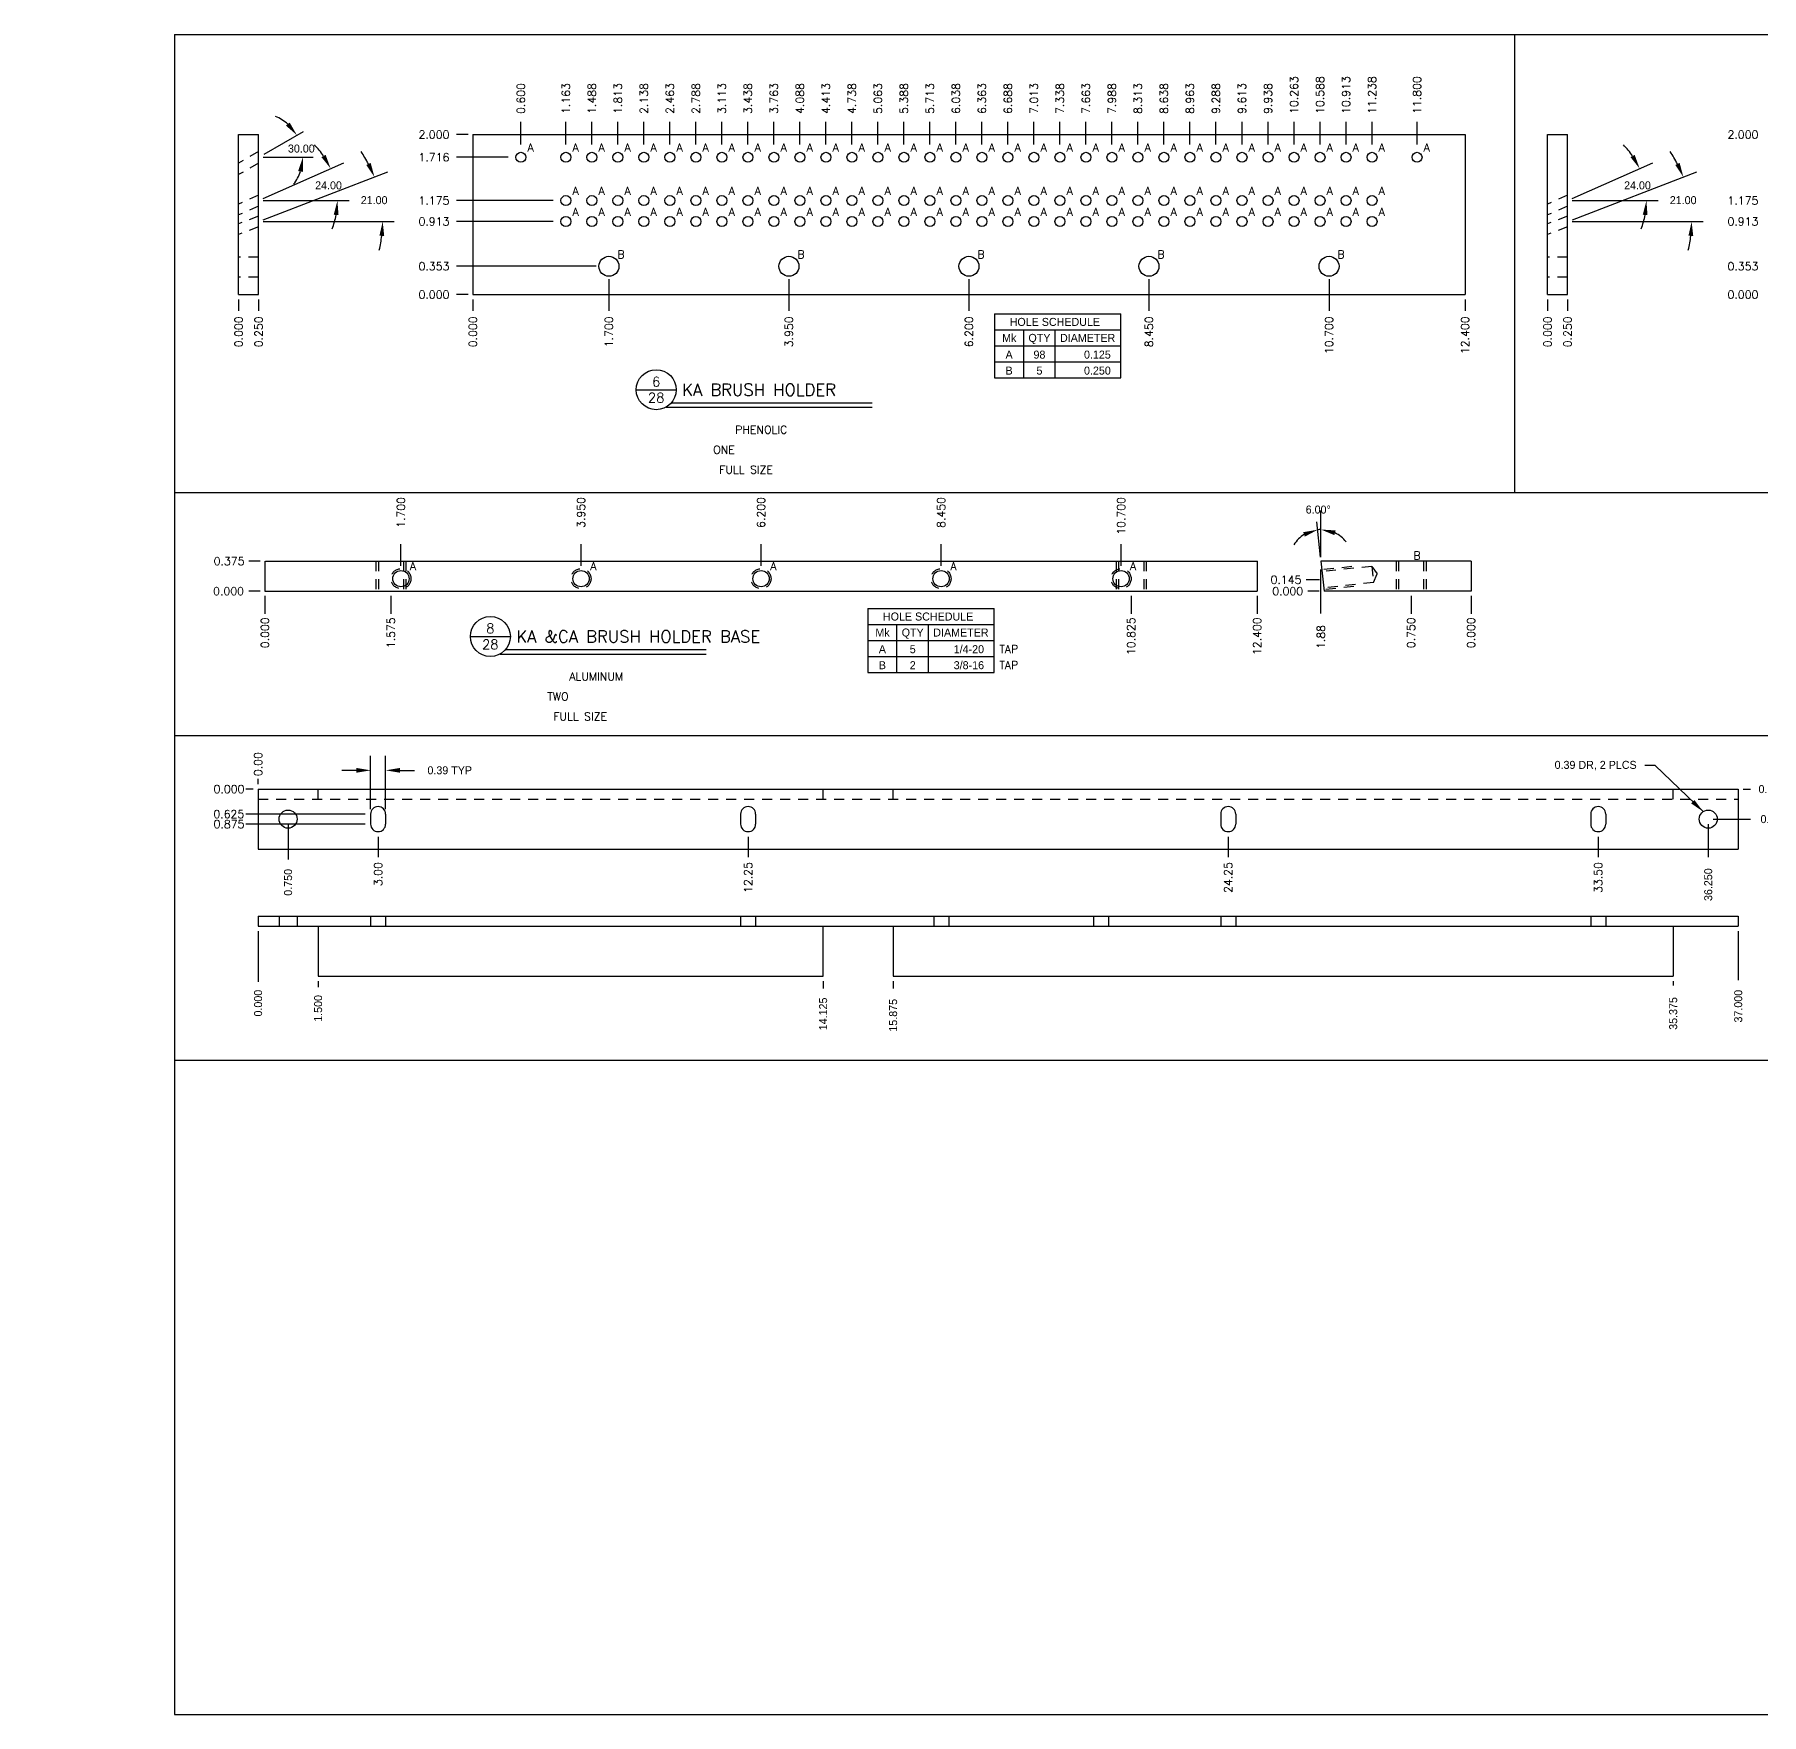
# Model space of a CAD drawing. Extents: x -1.7 to 33, y 0 to 21.
# Drawn here: x -1.75 to 19.84, y 0 to 21 of the extents above; entities that cross this region are included whole.
import ezdxf
from ezdxf.enums import TextEntityAlignment as Align

# ---------------------------------------------------------------- set-up
doc = ezdxf.new("R2010")
doc.units = 0
doc.header["$MEASUREMENT"] = 0
doc.linetypes.add('HIDDEN2', pattern=[0.1875, 0.125, -0.0625])
doc.layers.get('0').update_dxf_attribs({"linetype": 'CONTINUOUS'})
doc.layers.get('DEFPOINTS').update_dxf_attribs({"linetype": 'CONTINUOUS'})
for name, color, linetype in [('BORDER', 5, 'CONTINUOUS'), ('DATUM', 2, 'CONTINUOUS'), ('DIM', 1, 'CONTINUOUS'), ('HATCH', 2, 'CONTINUOUS'), ('HIDDEN2', 6, 'HIDDEN2'), ('NFHIDDEN', 6, 'HIDDEN2'), ('OBJECT', 3, 'CONTINUOUS'), ('TEXT', 1, 'CONTINUOUS')]:
    doc.layers.add(name, color=color, linetype=linetype)
doc.styles.add('FADD', font='fadd')
doc.styles.add('ROMANS', font='romans')
doc.styles.add('SIMPLEX', font='SIMPLEX')
doc.dimstyles.get("Standard").update_dxf_attribs({"dimtxt": 0.1, "dimasz": 0.18, "dimexe": 0.18, "dimexo": 0.063, "dimgap": 0.1, "dimtad": 0, "dimtih": 1, "dimtoh": 1, "dimdec": 3, "dimlfac": 2, "dimzin": 0, "dimdsep": 46, "dimtxsty": 'STANDARD', "dimcen": 0.1, "dimclrd": 1, "dimclre": 1, "dimclrt": 256, "dimadec": 0, "dimazin": 0, "dimtfac": 0.8, "dimtofl": 0, "dimtmove": 2, "dimatfit": 3, "dimfxl": 1, "dimtolj": 1, "dimtzin": 0, "dimarcsym": 0})
doc.dimstyles.new('STANDARD$2', dxfattribs={"dimtxt": 0.1, "dimasz": 0.18, "dimexe": 0.1, "dimexo": 0.05, "dimgap": 0.1, "dimtad": 0, "dimtih": 1, "dimtoh": 1, "dimzin": 0, "dimdsep": 46, "dimtxsty": 'STANDARD', "dimcen": 0.1, "dimclrd": 1, "dimclre": 1, "dimclrt": 256, "dimazin": 0, "dimtfac": 0.8, "dimtofl": 0, "dimtmove": 2, "dimatfit": 3, "dimfxl": 1, "dimtolj": 1, "dimtzin": 0, "dimarcsym": 0})

# ---------------------------------------------------------------- blocks, each defined once
blk = doc.blocks.new('P-TITLE')
at = {"layer": 'OBJECT'}
for p, q in [((-1.562, -0.638), (-1.062, -0.638)), ((1.387, -0.862), (-1.188, -0.862)), ((-1.113, -0.8), (1.387, -0.8))]:
    blk.add_line(p, q, dxfattribs=at)
blk.add_circle((-1.312, -0.638), 0.25, dxfattribs=at)
at = {"layer": 'OBJECT', "style": 'ROMANS'}
for tag, p in [('NO.', (-1.312, -0.538)), ('PAGE', (-1.312, -0.738))]:
    blk.add_attdef(tag, text='', height=0.12, dxfattribs=at).set_placement(p, align=Align.MIDDLE)
for tag, p, height in [('DESCRIPTION', (-0.988, -0.712), 0.15), ('MATERIAL', (-0.325, -1.188), 0.1), ('#_REQUIRED', (-0.6, -1.438), 0.1), ('SCALE', (-0.525, -1.688), 0.1)]:
    blk.add_attdef(tag, p, '', height=height, dxfattribs=at)
at = {"layer": 'OBJECT', "style": 'ROMANS', "flags": 2}
for tag, p in [('MATERIAL:', (-1.163, -1.188)), ('REQD:', (-1.163, -1.438)), ('SCALE:', (-1.163, -1.688))]:
    blk.add_attdef(tag, p, '', height=0.1, dxfattribs=at)
blk = doc.blocks.new('*D4')
at = {"linetype": 'ByBlock', "transparency": 16777216}
for p, q in [((2.453, 11.318), (2.453, 11.982)), ((2.64, 11.318), (2.64, 11.982)), ((2.273, 11.802), (2.093, 11.802)), ((2.82, 11.802), (3, 11.802))]:
    blk.add_line(p, q, dxfattribs=at)
for points in [[(2.273, 11.832), (2.273, 11.772), (2.453, 11.802)], [(2.82, 11.832), (2.82, 11.772), (2.64, 11.802)]]:
    blk.add_solid(points, dxfattribs=at)
at = {"layer": 'DEFPOINTS', "color": 0, "linetype": 'ByBlock', "transparency": 16777216}
for p in [(2.64, 11.802), (2.453, 11.255), (2.64, 11.255)]:
    blk.add_point(p, dxfattribs=at)
at = {"linetype": 'ByBlock', "transparency": 16777216, "insert": (3.442, 11.802), "char_height": 0.1, "attachment_point": 5}
blk.add_mtext('\\A1;0.39 TYP', dxfattribs=at)
blk = doc.blocks.new('*D5')
at = {"color": 1, "linetype": 'ByBlock', "transparency": 16777216}
blk.add_line((1.112, 18.685), (2.669, 19.283), dxfattribs=at)
for start, end in [(27.656, 34.3119), (346.6881, 353.344)]:
    blk.add_arc((1.053, 18.663), 1.55, start, end, dxfattribs=at)
for points in [[(2.454, 19.395), (2.399, 19.37), (2.501, 19.218)], [(2.563, 18.485), (2.623, 18.481), (2.604, 18.663)]]:
    blk.add_solid(points, dxfattribs=at)
at = {"layer": 'DEFPOINTS', "color": 0, "linetype": 'ByBlock', "transparency": 16777216}
for p in [(2.557, 19.038), (1.053, 18.663), (1.053, 18.663), (2.707, 18.663), (-1.748, 17.588)]:
    blk.add_point(p, dxfattribs=at)
at = {"linetype": 'ByBlock', "transparency": 16777216, "insert": (2.497, 18.929), "char_height": 0.1, "attachment_point": 5}
blk.add_mtext('\\A1;21.00', dxfattribs=at)
blk = doc.blocks.new('*D6')
at = {"color": 1, "linetype": 'ByBlock', "transparency": 16777216}
blk.add_line((1.111, 18.95), (2.118, 19.398), dxfattribs=at)
for start, end in [(34.4842, 44.9684), (339.0316, 349.5158)]:
    blk.add_arc((1.053, 18.924), 0.985, start, end, dxfattribs=at)
for points in [[(1.891, 19.496), (1.839, 19.467), (1.953, 19.325)], [(1.992, 18.747), (2.052, 18.742), (2.038, 18.924)]]:
    blk.add_solid(points, dxfattribs=at)
at = {"layer": 'DEFPOINTS', "color": 0, "linetype": 'ByBlock', "transparency": 16777216}
for p in [(2.029, 19.061), (1.053, 18.924), (1.053, 18.924), (2.682, 18.924), (-1.687, 17.704)]:
    blk.add_point(p, dxfattribs=at)
at = {"linetype": 'ByBlock', "transparency": 16777216, "insert": (1.927, 19.114), "char_height": 0.1, "attachment_point": 5}
blk.add_mtext('\\A1;24.00', dxfattribs=at)
blk = doc.blocks.new('*D7')
at = {"color": 1, "linetype": 'ByBlock', "transparency": 16777216}
for start, end in [(48.7544, 67.5088), (322.4912, 341.2456)]:
    blk.add_arc((1.053, 19.466), 0.552, start, end, dxfattribs=at)
for points in [[(1.441, 19.9), (1.394, 19.862), (1.532, 19.742)], [(1.547, 19.293), (1.606, 19.283), (1.606, 19.466)]]:
    blk.add_solid(points, dxfattribs=at)
at = {"layer": 'DEFPOINTS', "color": 0, "linetype": 'ByBlock', "transparency": 16777216}
for p in [(1.919, 19.966), (1.572, 19.655), (1.053, 19.466), (1.109, 19.466), (1.734, 19.466)]:
    blk.add_point(p, dxfattribs=at)
at = {"linetype": 'ByBlock', "transparency": 16777216, "insert": (1.587, 19.574), "char_height": 0.1, "attachment_point": 5}
blk.add_mtext('\\A1;30.00', dxfattribs=at)
blk = doc.blocks.new('HOLES')
at = {"layer": 'DATUM'}
for p, q in [((0, 0), (0, -2)), ((3.638889, -2), (3.638889, 0)), ((7.583333, -2), (7.583333, 0)), ((15.777778, -2), (15.777778, 0)), ((0, -2), (15.777778, -2))]:
    blk.add_line(p, q, dxfattribs=at)
at = {"layer": 'DATUM', "style": 'FADD'}
for tag, p in [('MK', (1.819444, -1.586582)), ('QTY', (5.611111, -1.586582))]:
    blk.add_attdef(tag, text='', height=1, dxfattribs=at).set_placement(p, align=Align.CENTER)
blk.add_attdef('SIZE', text='', height=1, dxfattribs=at).set_placement((14.525794, -1.586582), align=Align.RIGHT)
blk = doc.blocks.new('HOLEHDR')
at = {"layer": 'DATUM'}
for p, q in [((0, 0), (0, -4)), ((0, 0), (15.778173, 0)), ((15.778173, -4), (15.778173, 0)), ((0, -2), (15.778173, -2)), ((3.638889, -4), (3.638889, -2)), ((7.583333, -4), (7.583333, -2)), ((0, -4), (15.778173, -4))]:
    blk.add_line(p, q, dxfattribs=at)
at = {"layer": 'DATUM', "style": 'FADD'}
for s, p in [('HOLE SCHEDULE', (1.888889, -1.5)), ('Mk', (0.944445, -3.5)), ('QTY', (4.236111, -3.5)), ('DIAMETER', (8.180556, -3.5))]:
    blk.add_text(s, height=1, dxfattribs=at).set_placement(p)
blk = doc.blocks.new('*D8')
at = {"color": 1, "linetype": 'ByBlock', "transparency": 16777216}
blk.add_line((17.471, 18.95), (18.478, 19.398), dxfattribs=at)
for start, end in [(34.4842, 44.9684), (339.0316, 349.5158)]:
    blk.add_arc((17.414, 18.924), 0.985, start, end, dxfattribs=at)
for points in [[(18.252, 19.496), (18.2, 19.467), (18.314, 19.325)], [(18.353, 18.747), (18.412, 18.742), (18.399, 18.924)]]:
    blk.add_solid(points, dxfattribs=at)
at = {"layer": 'DEFPOINTS', "color": 0, "linetype": 'ByBlock', "transparency": 16777216}
for p in [(18.389, 19.061), (17.414, 18.924), (17.414, 18.924), (19.043, 18.924), (14.673, 17.704)]:
    blk.add_point(p, dxfattribs=at)
at = {"linetype": 'ByBlock', "transparency": 16777216, "insert": (18.287, 19.114), "char_height": 0.1, "attachment_point": 5}
blk.add_mtext('\\A1;24.00', dxfattribs=at)
blk = doc.blocks.new('*D9')
at = {"color": 1, "linetype": 'ByBlock', "transparency": 16777216}
blk.add_line((17.473, 18.685), (19.029, 19.283), dxfattribs=at)
for start, end in [(27.656, 34.3119), (346.6881, 353.344)]:
    blk.add_arc((17.414, 18.663), 1.55, start, end, dxfattribs=at)
for points in [[(18.814, 19.395), (18.76, 19.37), (18.861, 19.218)], [(18.924, 18.485), (18.984, 18.481), (18.964, 18.663)]]:
    blk.add_solid(points, dxfattribs=at)
at = {"layer": 'DEFPOINTS', "color": 0, "linetype": 'ByBlock', "transparency": 16777216}
for p in [(18.918, 19.038), (17.414, 18.663), (17.414, 18.663), (19.068, 18.663), (14.613, 17.588)]:
    blk.add_point(p, dxfattribs=at)
at = {"linetype": 'ByBlock', "transparency": 16777216, "insert": (18.858, 18.929), "char_height": 0.1, "attachment_point": 5}
blk.add_mtext('\\A1;21.00', dxfattribs=at)
blk = doc.blocks.new('*D10')
at = {"color": 1, "linetype": 'ByBlock', "transparency": 16777216}
blk.add_line((1.797, 9.165), (1.797, 9.093), dxfattribs=at)
at = {"layer": 'DEFPOINTS', "color": 0, "linetype": 'ByBlock', "transparency": 16777216}
for p in [(1.047, 9.228), (1.797, 9.228), (1.797, 9.093)]:
    blk.add_point(p, dxfattribs=at)
at = {"linetype": 'ByBlock', "transparency": 16777216, "insert": (1.797, 8.826), "char_height": 0.1, "attachment_point": 5, "rotation": 90}
blk.add_mtext('\\A1;1.500', dxfattribs=at)
blk = doc.blocks.new('*D11')
at = {"color": 1, "linetype": 'ByBlock', "transparency": 16777216}
blk.add_line((8.109, 9.165), (8.109, 9.074), dxfattribs=at)
at = {"layer": 'DEFPOINTS', "color": 0, "linetype": 'ByBlock', "transparency": 16777216}
for p in [(1.047, 9.228), (8.109, 9.228), (8.109, 9.074)]:
    blk.add_point(p, dxfattribs=at)
at = {"linetype": 'ByBlock', "transparency": 16777216, "insert": (8.109, 8.757), "char_height": 0.1, "attachment_point": 5, "rotation": 90}
blk.add_mtext('\\A1;14.125', dxfattribs=at)
blk = doc.blocks.new('*D12')
at = {"color": 1, "linetype": 'ByBlock', "transparency": 16777216}
blk.add_line((8.984, 9.165), (8.984, 9.074), dxfattribs=at)
at = {"layer": 'DEFPOINTS', "color": 0, "linetype": 'ByBlock', "transparency": 16777216}
for p in [(1.047, 9.228), (8.984, 9.228), (8.984, 9.074)]:
    blk.add_point(p, dxfattribs=at)
at = {"linetype": 'ByBlock', "transparency": 16777216, "insert": (8.984, 8.74), "char_height": 0.1, "attachment_point": 5, "rotation": 90}
blk.add_mtext('\\A1;15.875', dxfattribs=at)
blk = doc.blocks.new('*D13')
at = {"color": 1, "linetype": 'ByBlock', "transparency": 16777216}
blk.add_line((1.047, 9.79), (1.047, 9.159), dxfattribs=at)
at = {"layer": 'DEFPOINTS', "color": 0, "linetype": 'ByBlock', "transparency": 16777216}
for p in [(1.047, 9.853), (1.047, 9.228), (1.047, 9.159)]:
    blk.add_point(p, dxfattribs=at)
at = {"linetype": 'ByBlock', "transparency": 16777216, "insert": (1.047, 8.892), "char_height": 0.1, "attachment_point": 5, "rotation": 90}
blk.add_mtext('\\A1;0.000', dxfattribs=at)
blk = doc.blocks.new('*D14')
at = {"color": 1, "linetype": 'ByBlock', "transparency": 16777216}
blk.add_line((1.422, 11.129), (1.422, 10.686), dxfattribs=at)
at = {"layer": 'DEFPOINTS', "color": 0, "linetype": 'ByBlock', "transparency": 16777216}
for p in [(1.422, 11.192), (1.422, 10.686), (1.047, 9.228)]:
    blk.add_point(p, dxfattribs=at)
at = {"linetype": 'ByBlock', "transparency": 16777216, "insert": (1.422, 10.402), "char_height": 0.1, "attachment_point": 5, "rotation": 90}
blk.add_mtext('\\A1;0.750', dxfattribs=at)
blk = doc.blocks.new('*D15')
at = {"color": 1, "linetype": 'ByBlock', "transparency": 16777216}
blk.add_line((19.172, 11.129), (19.172, 10.715), dxfattribs=at)
at = {"layer": 'DEFPOINTS', "color": 0, "linetype": 'ByBlock', "transparency": 16777216}
for p in [(19.172, 11.192), (19.172, 10.715), (1.047, 9.228)]:
    blk.add_point(p, dxfattribs=at)
at = {"linetype": 'ByBlock', "transparency": 16777216, "insert": (19.172, 10.373), "char_height": 0.1, "attachment_point": 5, "rotation": 90}
blk.add_mtext('\\A1;36.250', dxfattribs=at)
blk = doc.blocks.new('*D16')
at = {"color": 1, "linetype": 'ByBlock', "transparency": 16777216}
blk.add_line((19.547, 9.79), (19.547, 9.179), dxfattribs=at)
at = {"layer": 'DEFPOINTS', "color": 0, "linetype": 'ByBlock', "transparency": 16777216}
for p in [(19.547, 9.853), (1.047, 9.228), (19.547, 9.179)]:
    blk.add_point(p, dxfattribs=at)
at = {"linetype": 'ByBlock', "transparency": 16777216, "insert": (19.547, 8.854), "char_height": 0.1, "attachment_point": 5, "rotation": 90}
blk.add_mtext('\\A1;37.000', dxfattribs=at)
blk = doc.blocks.new('*D17')
at = {"color": 1, "linetype": 'ByBlock', "transparency": 16777216}
blk.add_line((18.734, 9.165), (18.734, 9.113), dxfattribs=at)
at = {"layer": 'DEFPOINTS', "color": 0, "linetype": 'ByBlock', "transparency": 16777216}
for p in [(1.047, 9.228), (18.734, 9.228), (18.734, 9.113)]:
    blk.add_point(p, dxfattribs=at)
at = {"linetype": 'ByBlock', "transparency": 16777216, "insert": (18.734, 8.763), "char_height": 0.1, "attachment_point": 5, "rotation": 90}
blk.add_mtext('\\A1;35.375', dxfattribs=at)
blk = doc.blocks.new('*D18')
at = {"color": 1, "linetype": 'ByBlock', "transparency": 16777216}
blk.add_line((19.61, 11.567), (19.7, 11.567), dxfattribs=at)
at = {"layer": 'DEFPOINTS', "color": 0, "linetype": 'ByBlock', "transparency": 16777216}
for p in [(19.547, 11.567), (19.547, 11.567), (19.7, 11.567)]:
    blk.add_point(p, dxfattribs=at)
at = {"linetype": 'ByBlock', "transparency": 16777216, "insert": (19.967, 11.567), "char_height": 0.1, "attachment_point": 5}
blk.add_mtext('\\A1;0.000', dxfattribs=at)
blk = doc.blocks.new('*D19')
at = {"color": 1, "linetype": 'ByBlock', "transparency": 16777216}
blk.add_line((19.235, 11.192), (19.7, 11.192), dxfattribs=at)
at = {"layer": 'DEFPOINTS', "color": 0, "linetype": 'ByBlock', "transparency": 16777216}
for p in [(19.547, 11.567), (19.172, 11.192), (19.7, 11.192)]:
    blk.add_point(p, dxfattribs=at)
at = {"linetype": 'ByBlock', "transparency": 16777216, "insert": (19.992, 11.192), "char_height": 0.1, "attachment_point": 5}
blk.add_mtext('\\A1;0.375', dxfattribs=at)
blk = doc.blocks.new('*D20')
at = {"color": 1, "linetype": 'ByBlock', "transparency": 16777216}
for p, q in [((14.326, 14.467), (14.279, 14.91)), ((14.331, 14.467), (14.331, 14.912))]:
    blk.add_line(p, q, dxfattribs=at)
for start, end in [(122.3168, 148.6336), (90, 96), (37.3664, 63.6832)]:
    blk.add_arc((14.331, 14.417), 0.395, start, end, dxfattribs=at)
for points in [[(14.11, 14.779), (14.129, 14.723), (14.29, 14.81)], [(14.499, 14.742), (14.513, 14.801), (14.331, 14.812)]]:
    blk.add_solid(points, dxfattribs=at)
at = {"layer": 'DEFPOINTS', "color": 0, "linetype": 'ByBlock', "transparency": 16777216}
for p in [(14.317, 14.812), (14.331, 14.417), (14.331, 14.314), (14.37, 14.042), (14.331, 13.764)]:
    blk.add_point(p, dxfattribs=at)
at = {"linetype": 'ByBlock', "transparency": 16777216, "insert": (14.297, 15.061), "char_height": 0.1, "attachment_point": 5}
blk.add_mtext('\\A1;6.00°', dxfattribs=at)

msp = doc.modelspace()

# ---------------------------------------------------------------- linework, layer by layer
at = {"layer": 'BORDER'}
for p, q in [((0, 21), (33, 21)), ((0, 21), (0, 0)), ((16.7547, 15.27677), (16.7547, 21)), ((0, 15.27677), (33, 15.27677)), ((0, 12.2368), (33, 12.2368)), ((0, 8.1779), (33, 8.1779)), ((0, 0), (33, 0))]:
    msp.add_line(p, q, dxfattribs=at)
at = {"layer": 'DIM'}
for p, q in [((4.33157, 19.62561), (4.33157, 19.90854)), ((4.89407, 19.62561), (4.89407, 19.90854)), ((5.21907, 19.62561), (5.21907, 19.90854)), ((5.54407, 19.62561), (5.54407, 19.90854)), ((5.86907, 19.62561), (5.86907, 19.90854)), ((6.19407, 19.62561), (6.19407, 19.90854)), ((6.51907, 19.62561), (6.51907, 19.90854)), ((6.84407, 19.62561), (6.84407, 19.90854)), ((7.16907, 19.62561), (7.16907, 19.90854)), ((7.49407, 19.62561), (7.49407, 19.90854)), ((7.81907, 19.62561), (7.81907, 19.90854)), ((8.14407, 19.62561), (8.14407, 19.90854)), ((8.46907, 19.62561), (8.46907, 19.90854)), ((8.79407, 19.62561), (8.79407, 19.90854)), ((9.11907, 19.62561), (9.11907, 19.90854)), ((9.44407, 19.62561), (9.44407, 19.90854)), ((9.76907, 19.62561), (9.76907, 19.90854)), ((10.09407, 19.62561), (10.09407, 19.90854)), ((10.41907, 19.62561), (10.41907, 19.90854)), ((10.74407, 19.62561), (10.74407, 19.90854)), ((11.06907, 19.62561), (11.06907, 19.90854)), ((11.39407, 19.62561), (11.39407, 19.90854)), ((11.71907, 19.62561), (11.71907, 19.90854)), ((12.04407, 19.62561), (12.04407, 19.90854)), ((12.36907, 19.62561), (12.36907, 19.90854)), ((12.69407, 19.62561), (12.69407, 19.90854)), ((13.01907, 19.62561), (13.01907, 19.90854)), ((13.34407, 19.62561), (13.34407, 19.90854)), ((13.66907, 19.62561), (13.66907, 19.90854)), ((13.99407, 19.62561), (13.99407, 19.90854)), ((14.31907, 19.62561), (14.31907, 19.90854)), ((14.64407, 19.62561), (14.64407, 19.90854)), ((14.96907, 19.62561), (14.96907, 19.90854)), ((15.53157, 19.62561), (15.53157, 19.90854)), ((1.12044, 19.50445), (1.61331, 19.78901)), ((3.67157, 19.74946), (3.52729, 19.74946)), ((1.10941, 19.46561), (1.73382, 19.46561)), ((4.17157, 19.46561), (3.52729, 19.46561)), ((1.10941, 18.924), (2.18386, 18.924)), ((4.73407, 18.924), (3.52729, 18.924)), ((17.47006, 18.924), (18.54451, 18.924)), ((1.10941, 18.66287), (2.74641, 18.66287)), ((4.73407, 18.66287), (3.52729, 18.66287)), ((17.47006, 18.66287), (19.10706, 18.66287)), ((5.27157, 18.10244), (3.52729, 18.10244)), ((5.43157, 17.94243), (5.43157, 17.54611)), ((7.68157, 17.94243), (7.68157, 17.54611)), ((9.93157, 17.94243), (9.93157, 17.54611)), ((12.18157, 17.94243), (12.18157, 17.54611)), ((14.43157, 17.94243), (14.43157, 17.54611)), ((3.67157, 17.74946), (3.52729, 17.74946)), ((0.80316, 17.68946), (0.80316, 17.54611)), ((1.05316, 17.68946), (1.05316, 17.54611)), ((3.73157, 17.68946), (3.73157, 17.54611)), ((16.13157, 17.68946), (16.13157, 17.54611)), ((17.1638, 17.68946), (17.1638, 17.54611)), ((17.4138, 17.68946), (17.4138, 17.54611)), ((14.3309, 14.50757), (14.3309, 15.05082)), ((2.8326, 14.35803), (2.8326, 14.62968)), ((5.0826, 14.35803), (5.0826, 14.62968)), ((7.3326, 14.35803), (7.3326, 14.62968)), ((9.5826, 14.35803), (9.5826, 14.62968)), ((11.8326, 14.35803), (11.8326, 14.62968)), ((1.0726, 14.41695), (0.93066, 14.41695)), ((14.3309, 13.76447), (14.3309, 14.31355)), ((1.0726, 14.04195), (0.93066, 14.04195)), ((14.31105, 14.18496), (14.14709, 14.18496)), ((14.31031, 14.04195), (14.16837, 14.04195)), ((1.1326, 13.98195), (1.1326, 13.76003)), ((2.7076, 13.98195), (2.7076, 13.76003)), ((11.9576, 13.98195), (11.9576, 13.76003)), ((13.5326, 13.98195), (13.5326, 13.76003)), ((15.45658, 13.98195), (15.45658, 13.76003)), ((16.20658, 13.98195), (16.20658, 13.76003)), ((1.04663, 11.62716), (1.04663, 11.69508)), ((0.98663, 11.56716), (0.8927, 11.56716)), ((2.38664, 11.25466), (0.8927, 11.25466)), ((2.38664, 11.12966), (0.8927, 11.12966)), ((2.54663, 10.96966), (2.54663, 10.7148)), ((7.17163, 10.96966), (7.17163, 10.7148)), ((13.17163, 10.96966), (13.17163, 10.7148)), ((17.79663, 10.96966), (17.79663, 10.7148))]:
    msp.add_line(p, q, dxfattribs=at)
at = {"layer": 'HIDDEN2'}
for p, q in [((1.05316, 19.53778), (0.80316, 19.39344)), ((1.05316, 19.39344), (0.80316, 19.2491)), ((1.05316, 18.99241), (0.80316, 18.8811)), ((1.05316, 18.85558), (0.80316, 18.74427)), ((17.4138, 18.99241), (17.1638, 18.8811)), ((17.4138, 18.85558), (17.1638, 18.74427)), ((1.05316, 18.72982), (0.80316, 18.63385)), ((1.05316, 18.59592), (0.80316, 18.49996)), ((17.4138, 18.72982), (17.1638, 18.63385)), ((17.4138, 18.59592), (17.1638, 18.49996)), ((1.05316, 18.21836), (0.80316, 18.21836)), ((17.4138, 18.21836), (17.1638, 18.21836)), ((1.05316, 17.96836), (0.80316, 17.96836)), ((17.4138, 17.96836), (17.1638, 17.96836)), ((2.5201, 14.41695), (2.5201, 14.04195)), ((2.5496, 14.41695), (2.5496, 14.04195)), ((2.8656, 14.41695), (2.8656, 14.04195)), ((2.8951, 14.41695), (2.8951, 14.04195)), ((11.7701, 14.41695), (11.7701, 14.04195)), ((11.7996, 14.41695), (11.7996, 14.04195)), ((12.1156, 14.41695), (12.1156, 14.04195)), ((12.1451, 14.41695), (12.1451, 14.04195)), ((14.71516, 14.34847), (14.34221, 14.30927)), ((14.96619, 14.35173), (14.34462, 14.2864)), ((14.96619, 14.35173), (15.03542, 14.25645)), ((14.96619, 14.35173), (14.98752, 14.14885)), ((14.98752, 14.14885), (15.03542, 14.25645)), ((15.26908, 14.41695), (15.26908, 14.04195)), ((15.29858, 14.41695), (15.29858, 14.04195)), ((15.61458, 14.41695), (15.61458, 14.04195)), ((15.64408, 14.41695), (15.64408, 14.04195)), ((14.98752, 14.14885), (14.36594, 14.08352)), ((14.74129, 14.09984), (14.36834, 14.06064)), ((1.04663, 11.44216), (19.54663, 11.44216)), ((1.79663, 11.44216), (1.79663, 11.56716)), ((8.10913, 11.44216), (8.10913, 11.56716)), ((8.98413, 11.44216), (8.98413, 11.56716)), ((18.73413, 11.44216), (18.73413, 11.56716)), ((2.45288, 9.97846), (2.45288, 9.85346)), ((2.64038, 9.97846), (2.64038, 9.85346)), ((7.07788, 9.97846), (7.07788, 9.85346)), ((7.26538, 9.97846), (7.26538, 9.85346)), ((9.49427, 9.97846), (9.49427, 9.85346)), ((9.68125, 9.97846), (9.68125, 9.85346)), ((11.48877, 9.97846), (11.48877, 9.85346)), ((11.67576, 9.97846), (11.67576, 9.85346)), ((13.07788, 9.97846), (13.07788, 9.85346)), ((13.26538, 9.97846), (13.26538, 9.85346)), ((17.70288, 9.97846), (17.70288, 9.85346)), ((17.89038, 9.97846), (17.89038, 9.85346))]:
    msp.add_line(p, q, dxfattribs=at)
for centre in [(2.8326, 14.19803), (5.0826, 14.19803), (7.3326, 14.19803), (9.5826, 14.19803), (11.8326, 14.19803)]:
    msp.add_circle(centre, 0.125, dxfattribs=at)
at = {"layer": 'NFHIDDEN'}
for p, q in [((1.30835, 9.97846), (1.30835, 9.85346)), ((1.53491, 9.97846), (1.53491, 9.85346))]:
    msp.add_line(p, q, dxfattribs=at)
at = {"layer": 'OBJECT'}
for p, q in [((0.80316, 17.74946), (0.80316, 19.74946)), ((0.80316, 19.74946), (1.05316, 19.74946)), ((1.05316, 17.74946), (1.05316, 19.74946)), ((3.73157, 19.74946), (16.13157, 19.74946)), ((3.73157, 19.74946), (3.73157, 17.74946)), ((16.13157, 19.74946), (16.13157, 17.74946)), ((17.1638, 17.74946), (17.1638, 19.74946)), ((17.1638, 19.74946), (17.4138, 19.74946)), ((17.4138, 17.74946), (17.4138, 19.74946)), ((0.80316, 17.74946), (1.05316, 17.74946)), ((3.73157, 17.74946), (16.13157, 17.74946)), ((17.1638, 17.74946), (17.4138, 17.74946)), ((1.1326, 14.41695), (1.1326, 14.04195)), ((1.13799, 14.41695), (13.53799, 14.41695)), ((13.5326, 14.41695), (13.5326, 14.04195)), ((14.3309, 14.41695), (14.37031, 14.04195)), ((16.20658, 14.41695), (14.3309, 14.41695)), ((16.20658, 14.41695), (16.20658, 14.04195)), ((1.1326, 14.04195), (13.5326, 14.04195)), ((16.20658, 14.04195), (14.37031, 14.04195)), ((1.04663, 11.56716), (19.54663, 11.56716)), ((1.04663, 11.56716), (1.04663, 10.81716)), ((19.54663, 11.56716), (19.54663, 10.81716)), ((2.45288, 11.25466), (2.45288, 11.12966)), ((2.64038, 11.25466), (2.64038, 11.12966)), ((7.07788, 11.25466), (7.07788, 11.12966)), ((7.26538, 11.25466), (7.26538, 11.12966)), ((13.07788, 11.25466), (13.07788, 11.12966)), ((13.26538, 11.25466), (13.26538, 11.12966)), ((17.70288, 11.25466), (17.70288, 11.12966)), ((17.89038, 11.25466), (17.89038, 11.12966)), ((1.04663, 10.81716), (19.54663, 10.81716)), ((1.04663, 9.97846), (19.54663, 9.97846)), ((1.04663, 9.97846), (1.04663, 9.85346)), ((19.54663, 9.97846), (19.54663, 9.85346)), ((1.04663, 9.85346), (19.54663, 9.85346)), ((1.79663, 9.85346), (1.79663, 9.22846)), ((8.10913, 9.22846), (8.10913, 9.85346)), ((8.98413, 9.85346), (8.98413, 9.22846)), ((18.73413, 9.85346), (18.73413, 9.22846)), ((1.79663, 9.22846), (8.10913, 9.22846)), ((8.98413, 9.22846), (18.73413, 9.22846))]:
    msp.add_line(p, q, dxfattribs=at)
for centre, radius in [((4.33157, 19.46561), 0.0625), ((4.89407, 19.46561), 0.0625), ((5.21907, 19.46561), 0.0625), ((5.54407, 19.46561), 0.0625), ((5.86907, 19.46561), 0.0625), ((6.19407, 19.46561), 0.0625), ((6.51907, 19.46561), 0.0625), ((6.84407, 19.46561), 0.0625), ((7.16907, 19.46561), 0.0625), ((7.49407, 19.46561), 0.0625), ((7.81907, 19.46561), 0.0625), ((8.14407, 19.46561), 0.0625), ((8.46907, 19.46561), 0.0625), ((8.79407, 19.46561), 0.0625), ((9.11907, 19.46561), 0.0625), ((9.44407, 19.46561), 0.0625), ((9.76907, 19.46561), 0.0625), ((10.09407, 19.46561), 0.0625), ((10.41907, 19.46561), 0.0625), ((10.74407, 19.46561), 0.0625), ((11.06907, 19.46561), 0.0625), ((11.39407, 19.46561), 0.0625), ((11.71907, 19.46561), 0.0625), ((12.04407, 19.46561), 0.0625), ((12.36907, 19.46561), 0.0625), ((12.69407, 19.46561), 0.0625), ((13.01907, 19.46561), 0.0625), ((13.34407, 19.46561), 0.0625), ((13.66907, 19.46561), 0.0625), ((13.99407, 19.46561), 0.0625), ((14.31907, 19.46561), 0.0625), ((14.64407, 19.46561), 0.0625), ((14.96907, 19.46561), 0.0625), ((15.53157, 19.46561), 0.0625), ((4.89407, 18.924), 0.0625), ((5.21907, 18.924), 0.0625), ((5.54407, 18.924), 0.0625), ((5.86907, 18.924), 0.0625), ((6.19407, 18.924), 0.0625), ((6.51907, 18.924), 0.0625), ((6.84407, 18.924), 0.0625), ((7.16907, 18.924), 0.0625), ((7.49407, 18.924), 0.0625), ((7.81907, 18.924), 0.0625), ((8.14407, 18.924), 0.0625), ((8.46907, 18.924), 0.0625), ((8.79407, 18.924), 0.0625), ((9.11907, 18.924), 0.0625), ((9.44407, 18.924), 0.0625), ((9.76907, 18.924), 0.0625), ((10.09407, 18.924), 0.0625), ((10.41907, 18.924), 0.0625), ((10.74407, 18.924), 0.0625), ((11.06907, 18.924), 0.0625), ((11.39407, 18.924), 0.0625), ((11.71907, 18.924), 0.0625), ((12.04407, 18.924), 0.0625), ((12.36907, 18.924), 0.0625), ((12.69407, 18.924), 0.0625), ((13.01907, 18.924), 0.0625), ((13.34407, 18.924), 0.0625), ((13.66907, 18.924), 0.0625), ((13.99407, 18.924), 0.0625), ((14.31907, 18.924), 0.0625), ((14.64407, 18.924), 0.0625), ((14.96907, 18.924), 0.0625), ((4.89407, 18.66287), 0.0625), ((5.21907, 18.66287), 0.0625), ((5.54407, 18.66287), 0.0625), ((5.86907, 18.66287), 0.0625), ((6.19407, 18.66287), 0.0625), ((6.51907, 18.66287), 0.0625), ((6.84407, 18.66287), 0.0625), ((7.16907, 18.66287), 0.0625), ((7.49407, 18.66287), 0.0625), ((7.81907, 18.66287), 0.0625), ((8.14407, 18.66287), 0.0625), ((8.46907, 18.66287), 0.0625), ((8.79407, 18.66287), 0.0625), ((9.11907, 18.66287), 0.0625), ((9.44407, 18.66287), 0.0625), ((9.76907, 18.66287), 0.0625), ((10.09407, 18.66287), 0.0625), ((10.41907, 18.66287), 0.0625), ((10.74407, 18.66287), 0.0625), ((11.06907, 18.66287), 0.0625), ((11.39407, 18.66287), 0.0625), ((11.71907, 18.66287), 0.0625), ((12.04407, 18.66287), 0.0625), ((12.36907, 18.66287), 0.0625), ((12.69407, 18.66287), 0.0625), ((13.01907, 18.66287), 0.0625), ((13.34407, 18.66287), 0.0625), ((13.66907, 18.66287), 0.0625), ((13.99407, 18.66287), 0.0625), ((14.31907, 18.66287), 0.0625), ((14.64407, 18.66287), 0.0625), ((14.96907, 18.66287), 0.0625), ((5.43157, 18.10244), 0.125), ((7.68157, 18.10244), 0.125), ((9.93157, 18.10244), 0.125), ((12.18157, 18.10244), 0.125), ((14.43157, 18.10244), 0.125), ((2.8326, 14.19803), 0.102), ((5.0826, 14.19803), 0.102), ((7.3326, 14.19803), 0.102), ((9.5826, 14.19803), 0.102), ((11.8326, 14.19803), 0.102), ((1.42163, 11.19216), 0.11328), ((19.17163, 11.19216), 0.11328)]:
    msp.add_circle(centre, radius, dxfattribs=at)
for centre, start, end in [((2.54663, 11.25466), 0, 180), ((7.17163, 11.25466), 0, 180), ((13.17163, 11.25466), 0, 180), ((17.79663, 11.25466), 0, 180), ((2.54663, 11.12966), 180, 0), ((7.17163, 11.12966), 180, 0), ((13.17163, 11.12966), 180, 0), ((17.79663, 11.12966), 180, 0)]:
    msp.add_arc(centre, 0.09375, start, end, dxfattribs=at)

# ---------------------------------------------------------------- block references
at = {"layer": 'DIM', "xscale": 0.1, "yscale": 0.1, "zscale": 0.1}
for p in [(10.25137, 17.50759), (8.66751, 13.82498)]:
    msp.add_blockref('HOLEHDR', p, dxfattribs=at)
for p, values in [((10.25137, 17.10759), {'MK': 'A', 'QTY': '98', 'SIZE': '0.125'}), ((10.25137, 16.90759), {'MK': 'B', 'QTY': '5', 'SIZE': '0.250'}), ((8.66751, 13.42498), {'MK': 'A', 'QTY': '5', 'SIZE': '1/4-20'}), ((8.66751, 13.22498), {'MK': 'B', 'QTY': '2', 'SIZE': '3/8-16'})]:
    msp.add_blockref('HOLES', p, dxfattribs=at).add_auto_attribs(values)
at = {"layer": 'TEXT'}
ref = msp.add_blockref('P-TITLE', (7.33445, 17.19798), dxfattribs=at)
ref.add_attrib('SCALE', 'FULL SIZE', (6.80945, 15.51048), dxfattribs={"layer": 'OBJECT', "height": 0.1, "style": 'ROMANS'})
ref.add_attrib('#_REQUIRED', 'ONE', (6.73445, 15.76), dxfattribs={"layer": 'OBJECT', "height": 0.1, "style": 'ROMANS'})
ref.add_attrib('MATERIAL', 'PHENOLIC', (7.00945, 16.01048), dxfattribs={"layer": 'OBJECT', "height": 0.1, "style": 'ROMANS'})
ref.add_attrib('NO.', '6', dxfattribs={"layer": 'OBJECT', "height": 0.12, "style": 'ROMANS'}).set_placement((6.02195, 16.66048), align=Align.MIDDLE)
ref.add_attrib('DESCRIPTION', 'KA BRUSH HOLDER', (6.34695, 16.48548), dxfattribs={"layer": 'OBJECT', "height": 0.15, "style": 'ROMANS'})
ref.add_attrib('PAGE', '28', dxfattribs={"layer": 'OBJECT', "height": 0.12, "style": 'ROMANS'}).set_placement((6.02195, 16.46048), align=Align.MIDDLE)
ref = msp.add_blockref('P-TITLE', (5.26131, 14.1133), dxfattribs=at)
ref.add_attrib('SCALE', 'FULL SIZE', (4.73631, 12.4258), dxfattribs={"layer": 'OBJECT', "height": 0.1, "style": 'ROMANS'})
ref.add_attrib('#_REQUIRED', 'TWO', (4.66131, 12.67532), dxfattribs={"layer": 'OBJECT', "height": 0.1, "style": 'ROMANS'})
ref.add_attrib('MATERIAL', 'ALUMINUM', (4.93631, 12.9258), dxfattribs={"layer": 'OBJECT', "height": 0.1, "style": 'ROMANS'})
ref.add_attrib('NO.', '8', dxfattribs={"layer": 'OBJECT', "height": 0.12, "style": 'ROMANS'}).set_placement((3.94881, 13.5758), align=Align.MIDDLE)
ref.add_attrib('DESCRIPTION', 'KA &CA BRUSH HOLDER BASE', (4.27381, 13.4008), dxfattribs={"layer": 'OBJECT', "height": 0.15, "style": 'ROMANS'})
ref.add_attrib('PAGE', '28', dxfattribs={"layer": 'OBJECT', "height": 0.12, "style": 'ROMANS'}).set_placement((3.94881, 13.3758), align=Align.MIDDLE)

# ---------------------------------------------------------------- texts
at = {"layer": 'DIM', "style": 'SIMPLEX'}
for s, p in [('0.600', (4.38157, 20.00721)), ('1.163', (4.94407, 20.00721)), ('1.488', (5.26907, 20.00721)), ('1.813', (5.59407, 20.00721)), ('2.138', (5.91907, 20.00721)), ('2.463', (6.24407, 20.00721)), ('2.788', (6.56907, 20.00721)), ('3.113', (6.89407, 20.00721)), ('3.438', (7.21907, 20.00721)), ('3.763', (7.54407, 20.00721)), ('4.088', (7.86907, 20.00721)), ('4.413', (8.19407, 20.00721)), ('4.738', (8.51907, 20.00721)), ('5.063', (8.84407, 20.00721)), ('5.388', (9.16907, 20.00721)), ('5.713', (9.49407, 20.00721)), ('6.038', (9.81907, 20.00721)), ('6.363', (10.14407, 20.00721)), ('6.688', (10.46907, 20.00721)), ('7.013', (10.79407, 20.00721)), ('7.338', (11.11907, 20.00721)), ('7.663', (11.44407, 20.00721)), ('7.988', (11.76907, 20.00721)), ('8.313', (12.09407, 20.00721)), ('8.638', (12.41907, 20.00721)), ('8.963', (12.74407, 20.00721)), ('9.288', (13.06907, 20.00721)), ('9.613', (13.39407, 20.00721)), ('9.938', (13.71907, 20.00721)), ('10.263', (14.04407, 20.00721)), ('10.588', (14.36907, 20.00721)), ('10.913', (14.69407, 20.00721)), ('11.238', (15.01907, 20.00721)), ('11.800', (15.58157, 20.00721)), ('0.00', (1.09663, 11.72963))]:
    msp.add_text(s, height=0.1, rotation=90, dxfattribs=at).set_placement(p)
for s, p in [('2.000', (3.43756, 19.69946)), ('2.000', (19.79821, 19.69946)), ('1.716', (3.43756, 19.41561)), ('1.175', (3.43756, 18.87399)), ('1.175', (19.79821, 18.87399)), ('0.913', (3.43756, 18.61287)), ('0.913', (19.79821, 18.61287)), ('0.353', (3.43756, 18.05243)), ('0.353', (19.79821, 18.05243)), ('0.000', (3.43756, 17.69946)), ('0.000', (19.79821, 17.69946)), ('0.000', (0.87066, 13.99195)), ('0.145', (14.08709, 14.13496)), ('0.000', (14.10837, 13.99195)), ('0.000', (0.8759, 11.51716)), ('0.625', (0.87322, 11.20466)), ('0.875', (0.8759, 11.07966))]:
    msp.add_text(s, height=0.1, dxfattribs=at).set_placement(p, align=Align.RIGHT)
for s, p in [('A', (4.4531, 19.58714)), ('A', (5.0156, 19.58714)), ('A', (5.3406, 19.58714)), ('A', (5.6656, 19.58714)), ('A', (5.9906, 19.58714)), ('A', (6.3156, 19.58714)), ('A', (6.6406, 19.58714)), ('A', (6.9656, 19.58714)), ('A', (7.2906, 19.58714)), ('A', (7.6156, 19.58714)), ('A', (7.9406, 19.58714)), ('A', (8.2656, 19.58714)), ('A', (8.5906, 19.58714)), ('A', (8.9156, 19.58714)), ('A', (9.2406, 19.58714)), ('A', (9.5656, 19.58714)), ('A', (9.8906, 19.58714)), ('A', (10.2156, 19.58714)), ('A', (10.5406, 19.58714)), ('A', (10.8656, 19.58714)), ('A', (11.1906, 19.58714)), ('A', (11.5156, 19.58714)), ('A', (11.8406, 19.58714)), ('A', (12.1656, 19.58714)), ('A', (12.4906, 19.58714)), ('A', (12.8156, 19.58714)), ('A', (13.1406, 19.58714)), ('A', (13.4656, 19.58714)), ('A', (13.7906, 19.58714)), ('A', (14.1156, 19.58714)), ('A', (14.4406, 19.58714)), ('A', (14.7656, 19.58714)), ('A', (15.0906, 19.58714)), ('A', (15.6531, 19.58714)), ('A', (5.0156, 19.04553)), ('A', (5.3406, 19.04553)), ('A', (5.6656, 19.04553)), ('A', (5.9906, 19.04553)), ('A', (6.3156, 19.04553)), ('A', (6.6406, 19.04553)), ('A', (6.9656, 19.04553)), ('A', (7.2906, 19.04553)), ('A', (7.6156, 19.04553)), ('A', (7.9406, 19.04553)), ('A', (8.2656, 19.04553)), ('A', (8.5906, 19.04553)), ('A', (8.9156, 19.04553)), ('A', (9.2406, 19.04553)), ('A', (9.5656, 19.04553)), ('A', (9.8906, 19.04553)), ('A', (10.2156, 19.04553)), ('A', (10.5406, 19.04553)), ('A', (10.8656, 19.04553)), ('A', (11.1906, 19.04553)), ('A', (11.5156, 19.04553)), ('A', (11.8406, 19.04553)), ('A', (12.1656, 19.04553)), ('A', (12.4906, 19.04553)), ('A', (12.8156, 19.04553)), ('A', (13.1406, 19.04553)), ('A', (13.4656, 19.04553)), ('A', (13.7906, 19.04553)), ('A', (14.1156, 19.04553)), ('A', (14.4406, 19.04553)), ('A', (14.7656, 19.04553)), ('A', (15.0906, 19.04553)), ('A', (5.0156, 18.78441)), ('A', (5.3406, 18.78441)), ('A', (5.6656, 18.78441)), ('A', (5.9906, 18.78441)), ('A', (6.3156, 18.78441)), ('A', (6.6406, 18.78441)), ('A', (6.9656, 18.78441)), ('A', (7.2906, 18.78441)), ('A', (7.6156, 18.78441)), ('A', (7.9406, 18.78441)), ('A', (8.2656, 18.78441)), ('A', (8.5906, 18.78441)), ('A', (8.9156, 18.78441)), ('A', (9.2406, 18.78441)), ('A', (9.5656, 18.78441)), ('A', (9.8906, 18.78441)), ('A', (10.2156, 18.78441)), ('A', (10.5406, 18.78441)), ('A', (10.8656, 18.78441)), ('A', (11.1906, 18.78441)), ('A', (11.5156, 18.78441)), ('A', (11.8406, 18.78441)), ('A', (12.1656, 18.78441)), ('A', (12.4906, 18.78441)), ('A', (12.8156, 18.78441)), ('A', (13.1406, 18.78441)), ('A', (13.4656, 18.78441)), ('A', (13.7906, 18.78441)), ('A', (14.1156, 18.78441)), ('A', (14.4406, 18.78441)), ('A', (14.7656, 18.78441)), ('A', (15.0906, 18.78441)), ('B', (5.58143, 18.2523)), ('B', (7.83143, 18.2523)), ('B', (10.08143, 18.2523)), ('B', (12.33143, 18.2523)), ('B', (14.58143, 18.2523)), ('B', (15.53116, 14.4872)), ('A', (2.98189, 14.35271)), ('A', (5.23728, 14.35271)), ('A', (7.48728, 14.35271)), ('A', (9.73728, 14.35271)), ('A', (11.98189, 14.35271))]:
    msp.add_text(s, height=0.1, dxfattribs=at).set_placement(p, align=Align.MIDDLE)
for s, p in [('0.000', (0.85316, 17.47663)), ('0.250', (1.10316, 17.47663)), ('0.000', (3.78157, 17.47663)), ('1.700', (5.48157, 17.47663)), ('3.950', (7.73157, 17.47663)), ('6.200', (9.98157, 17.47663)), ('8.450', (12.23157, 17.47663)), ('10.700', (14.48157, 17.47663)), ('12.400', (16.18157, 17.47663)), ('0.000', (17.2138, 17.47663)), ('0.250', (17.4638, 17.47663)), ('1.700', (2.8826, 15.21868)), ('3.950', (5.1326, 15.21868)), ('6.200', (7.3826, 15.21868)), ('8.450', (9.6326, 15.21868)), ('10.700', (11.8826, 15.21868)), ('0.000', (1.1826, 13.71429)), ('1.575', (2.7576, 13.71429)), ('10.825', (12.0076, 13.71429)), ('12.400', (13.5826, 13.71429)), ('1.88', (14.38089, 13.61899)), ('0.750', (15.50658, 13.71429)), ('0.000', (16.25658, 13.71429)), ('3.00', (2.59663, 10.6548)), ('12.25', (7.22163, 10.6548)), ('24.25', (13.22163, 10.6548)), ('33.50', (17.84663, 10.6548))]:
    msp.add_text(s, height=0.1, rotation=90, dxfattribs=at).set_placement(p, align=Align.RIGHT)
msp.add_text('0.375', height=0.1, dxfattribs=at).set_placement((0.49084, 14.36695))
at = {"layer": 'HATCH', "style": 'SIMPLEX'}
for p in [(10.31095, 13.26729), (10.31095, 13.06729)]:
    msp.add_text('TAP', height=0.1, dxfattribs=at).set_placement(p)
at = {"layer": 'TEXT', "insert": (18.27694, 11.86113), "char_height": 0.1, "attachment_point": 6}
msp.add_mtext('{0.39 DR, 2 PLCS}', dxfattribs=at)

# ---------------------------------------------------------------- dimensions: what is measured, and where the dimension line sits
at = {"layer": 'DIM'}
for base, line1, line2, text, picture, middle in [((2.60176, 18.73649), ((1.05316, 18.66287), (2.70697, 18.66287)), ((1.05316, 18.66287), (-1.74758, 17.58777)), '21.00', '*D5', (2.49728, 18.92925)), ((2.03117, 19.0417), ((1.05316, 18.924), (2.68248, 18.924)), ((1.05316, 18.924), (-1.68748, 17.70379)), '24.00', '*D6', (1.9267, 19.11398)), ((18.9624, 18.73649), ((17.4138, 18.66287), (19.06761, 18.66287)), ((17.4138, 18.66287), (14.61306, 17.58777)), '21.00', '*D9', (18.85793, 18.92925)), ((18.39181, 19.0417), ((17.4138, 18.924), (19.04313, 18.924)), ((17.4138, 18.924), (14.67317, 17.70379)), '24.00', '*D8', (18.28734, 19.11398))]:
    dim = msp.add_angular_dim_2l(base=base, line1=line1, line2=line2, text=text, dimstyle='STANDARD', override={"dimadec": 3}, dxfattribs=at)
    dim.commit()
    dim.dimension.update_dxf_attribs({"geometry": picture, "text_midpoint": middle, "dimtype": 162})
dim = msp.add_linear_dim(base=(2.64038, 11.80238), p1=(2.45288, 11.25466), p2=(2.64038, 11.25466), text='0.39 TYP', dimstyle='STANDARD', override={"dimtih": 0, "dimdec": 4, "dimlfac": 0.25, "dimclrd": 256, "dimclre": 256, "dimtdec": 4, "dimtmove": 0}, dxfattribs=at)
dim.commit()
dim.dimension.update_dxf_attribs({"geometry": '*D4', "text_midpoint": (3.44205, 11.80238)})
at = {"layer": 'HIDDEN2'}
dim = msp.add_angular_dim_2l(base=(1.5935, 19.58025), line1=((1.05316, 19.46561), (1.91918, 19.96561)), line2=((1.10941, 19.46561), (1.73382, 19.46561)), text='30.00', dimstyle='STANDARD', override={"dimadec": 3}, dxfattribs=at)
dim.commit()
dim.dimension.update_dxf_attribs({"geometry": '*D7', "text_midpoint": (1.58678, 19.57353), "dimtype": 162})
at = {"layer": 'TEXT'}
dim = msp.add_angular_dim_2l(base=(14.31003, 14.81175), line1=((14.3309, 13.76447), (14.3309, 14.31355)), line2=((14.3309, 14.41695), (14.37031, 14.04195)), dimstyle='STANDARD$2', dxfattribs=at)
dim.commit()
dim.dimension.update_dxf_attribs({"geometry": '*D20', "text_midpoint": (14.29712, 15.06142)})
for feature_location, offset, origin, picture, middle in [((19.17163, 11.19216), (0.5282, 0), (19.54663, 11.56716), '*D19', (19.9915, 11.19216)), ((19.546632443, 11.5671638445), (0.1532010891, 0), (19.546632443, 11.5671638445), '*D18', (19.9665001988, 11.5671638445))]:
    dim = msp.add_ordinate_dim(feature_location=feature_location, offset=offset, dtype=0, origin=origin, dimstyle='STANDARD', override={"dimlfac": 1}, dxfattribs=at)
    dim.commit()
    dim.dimension.update_dxf_attribs({"geometry": picture, "text_midpoint": middle})
for feature_location, offset, origin, picture, middle in [((1.42163, 11.19216), (0, -0.50636), (1.04663, 9.22846), '*D14', (1.42163, 10.40247)), ((19.17163, 11.19216), (0, -0.47736), (1.04663, 9.22846), '*D15', (19.17163, 10.37314)), ((1.046632443, 9.8534580288), (0, -0.6943406306), (1.046632443, 9.2284580288), '*D13', (1.046632443, 8.8924507315)), ((19.54663, 9.85346), (0, -0.67402), (1.04663, 9.22846), '*D16', (19.54663, 8.85444)), ((1.79663, 9.22846), (0, -0.13579), (1.04663, 9.22846), '*D10', (1.79663, 8.826)), ((8.10913, 9.22846), (0, -0.15491), (1.04663, 9.22846), '*D11', (8.10913, 8.75688)), ((8.98413, 9.22846), (0, -0.15491), (1.04663, 9.22846), '*D12', (8.98413, 8.74022)), ((18.73413, 9.22846), (0, -0.11499), (1.04663, 9.22846), '*D17', (18.73413, 8.76347))]:
    dim = msp.add_ordinate_dim(feature_location=feature_location, offset=offset, dtype=1, origin=origin, dimstyle='STANDARD', dxfattribs=at)
    dim.commit()
    dim.dimension.update_dxf_attribs({"geometry": picture, "text_midpoint": middle})

# ---------------------------------------------------------------- leaders
at = {"layer": 'TEXT', "color": 1, "annotation_type": 0, "has_hookline": 1, "hookline_direction": 1}
msp.add_leader([(19.10777, 11.28573), (18.50945, 11.86113), (18.37694, 11.86113)], dimstyle='STANDARD', override={"dimlfac": 1}, dxfattribs=at)

doc.saveas('drawing.dxf')
